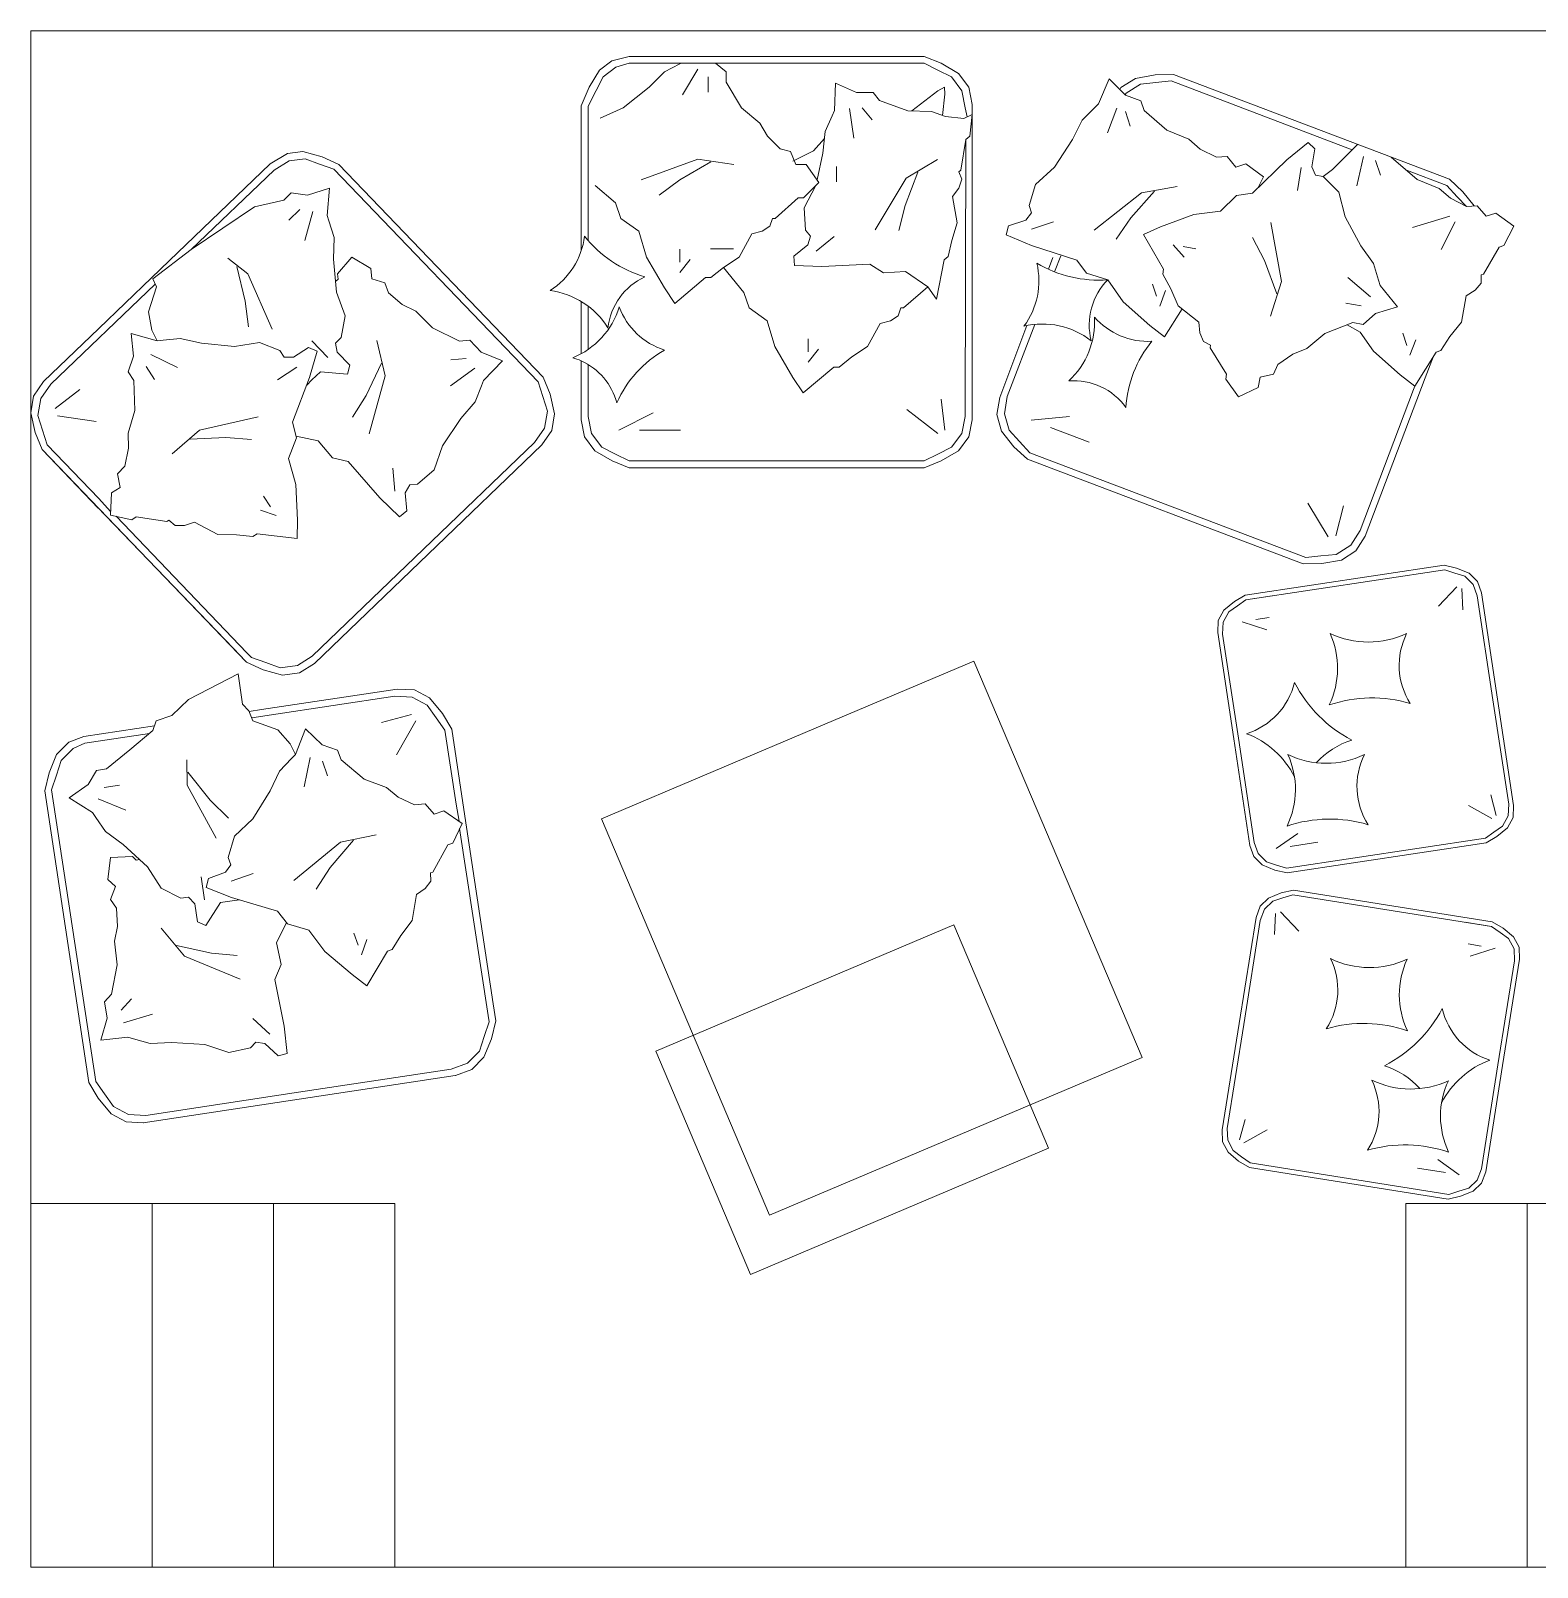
# Model space of a CAD drawing. Header units: millimetres. Extents: x 19901 to 42199, y 14822 to 21214.
# Drawn here: x 24356.5 to 24729, y 14947.1 to 15327.1 of the extents above; entities that cross this region are included whole.
import ezdxf

# ---------------------------------------------------------------- set-up
doc = ezdxf.new("R2010")
doc.units = ezdxf.units.MM
for name, color, linetype, lineweight in [('A-FURN', 9, 'Continuous', 13), ('vetro', 140, 'Continuous', 15), ('Wall', 7, 'Continuous', 20)]:
    doc.layers.add(name, color=color, linetype=linetype, lineweight=lineweight)

msp = doc.modelspace()

# ---------------------------------------------------------------- linework, layer by layer
at = {"layer": 'A-FURN'}
for p, q in [((24497.17, 15317.37), (24500.24, 15319.67)), ((24498.02, 15315.67), (24501.2, 15318.06)), ((24500.24, 15319.67), (24504.49, 15320.75)), ((24501.2, 15318.06), (24504.49, 15319.07)), ((24504.49, 15320.75), (24577.42, 15320.75)), ((24504.49, 15319.06), (24577.42, 15319.06)), ((24513.21, 15316.96), (24517.02, 15318.87)), ((24517.02, 15318.87), (24517.4, 15319.06)), ((24525.86, 15319.06), (24528.48, 15316.96)), ((24577.42, 15320.75), (24581.66, 15319.06)), ((24577.42, 15319.06), (24580.81, 15317.36)), ((24581.66, 15319.06), (24585.9, 15316.51)), ((24494.62, 15313.13), (24497.17, 15317.37)), ((24496.32, 15312.28), (24498.02, 15315.67)), ((24509.39, 15313.14), (24513.21, 15316.96)), ((24521.48, 15317.6), (24517.66, 15311.23)), ((24524.03, 15315.69), (24524.03, 15311.87)), ((24528.48, 15316.96), (24528.48, 15314.41)), ((24528.48, 15314.41), (24532.3, 15308.05)), ((24555.28, 15307.38), (24555.53, 15314.14)), ((24555.53, 15314.14), (24560.72, 15311.79)), ((24580.81, 15317.36), (24584.2, 15315.66)), ((24584.2, 15315.66), (24586.75, 15312.27)), ((24585.9, 15316.51), (24588.44, 15313.12)), ((24620.55, 15308.99), (24623.19, 15315.22)), ((24623.19, 15315.22), (24627.2, 15311.18)), ((24626.09, 15313.03), (24629.67, 15315.3)), ((24629.67, 15315.3), (24634.53, 15316.17)), ((24630.95, 15313.9), (24634.72, 15314.29)), ((24634.53, 15316.17), (24639.1, 15316.25)), ((24634.72, 15314.29), (24638.5, 15314.67)), ((24638.5, 15314.67), (24683.27, 15297.67)), ((24639.1, 15316.25), (24707.28, 15290.37)), ((24492.62, 15308.54), (24494.62, 15313.13)), ((24494.32, 15308.45), (24496.32, 15312.28)), ((24503.02, 15308.05), (24509.39, 15313.14)), ((24560.72, 15311.79), (24564.79, 15311.82)), ((24564.79, 15311.82), (24566.4, 15309.84)), ((24580.81, 15312.27), (24574.38, 15307.27)), ((24580.81, 15312.27), (24582.46, 15313.18)), ((24582.51, 15311.42), (24581.92, 15306.16)), ((24582.46, 15313.18), (24582.51, 15311.42)), ((24586.75, 15312.27), (24587.59, 15308.03)), ((24588.44, 15313.12), (24589.29, 15308.88)), ((24626.09, 15313.03), (24625.81, 15312.59)), ((24627.13, 15311.26), (24627.37, 15311.64)), ((24627.2, 15311.18), (24631.02, 15309.76)), ((24627.37, 15311.64), (24630.95, 15313.9)), ((24492.62, 15272.7), (24492.62, 15308.54)), ((24494.32, 15282.63), (24494.32, 15308.45)), ((24497.29, 15305.5), (24503.02, 15308.05)), ((24532.3, 15308.05), (24536.76, 15304.23)), ((24554.69, 15306.08), (24555.28, 15307.38)), ((24558.95, 15307.9), (24560, 15300.55)), ((24562.13, 15308.02), (24564.54, 15305.06)), ((24566.4, 15309.84), (24573.37, 15307.3)), ((24573.37, 15307.3), (24579.24, 15307.14)), ((24579.24, 15307.14), (24582.73, 15305.87)), ((24587.59, 15308.03), (24588.04, 15305.8)), ((24589.29, 15230.87), (24589.29, 15308.88)), ((24616.51, 15304.98), (24619.54, 15307.99)), ((24619.54, 15307.99), (24620.55, 15308.99)), ((24622.74, 15301.84), (24625.07, 15307.97)), ((24627.19, 15307.16), (24628.39, 15303.53)), ((24631.02, 15309.76), (24631.82, 15307.34)), ((24631.82, 15307.34), (24637.44, 15302.5)), ((24536.76, 15304.23), (24538.67, 15301.05)), ((24552.93, 15302.2), (24554.69, 15306.08)), ((24582.73, 15305.87), (24587.2, 15305.4)), ((24587.2, 15305.4), (24589.29, 15306.38)), ((24589.29, 15306.38), (24588.73, 15301.01)), ((24614.08, 15300.16), (24616.51, 15304.98)), ((24538.67, 15301.05), (24541.85, 15297.86)), ((24550.03, 15297.36), (24552.75, 15300.47)), ((24552.37, 15296.82), (24552.93, 15302.2)), ((24587.74, 15300.2), (24586.5, 15292.64)), ((24587.59, 15231.72), (24587.74, 15300.2)), ((24588.73, 15301.01), (24587.74, 15300.2)), ((24609.63, 15293.33), (24614.08, 15300.16)), ((24637.44, 15302.5), (24642.87, 15300.26)), ((24642.87, 15300.26), (24645.68, 15297.84)), ((24681.4, 15295.81), (24684.59, 15298.98)), ((24419.97, 15296.73), (24415.71, 15294.15)), ((24423.78, 15297.2), (24419.97, 15296.73)), ((24424.34, 15295.39), (24420.39, 15294.9)), ((24428.55, 15295.9), (24423.78, 15297.2)), ((24427.92, 15294.12), (24424.34, 15295.39)), ((24432.71, 15294.02), (24428.55, 15295.9)), ((24541.85, 15297.86), (24544.39, 15297.23)), ((24544.39, 15297.23), (24545.67, 15294.05)), ((24544.94, 15294.82), (24548.76, 15296.73)), ((24548.76, 15296.73), (24550.03, 15297.36)), ((24550.93, 15290.24), (24552.37, 15296.82)), ((24645.68, 15297.84), (24649.7, 15295.81)), ((24649.7, 15295.81), (24652.31, 15296.01)), ((24652.31, 15296.01), (24654.52, 15293.38)), ((24678.37, 15292.8), (24681.4, 15295.81)), ((24686.03, 15296), (24684.4, 15288.76)), ((24692.92, 15295.82), (24699.3, 15290.32)), ((24390.73, 15270.15), (24415.71, 15294.15)), ((24416.75, 15292.58), (24396.22, 15272.99)), ((24420.39, 15294.9), (24416.75, 15292.58)), ((24431.49, 15292.85), (24427.92, 15294.12)), ((24482.01, 15240.26), (24431.49, 15292.85)), ((24483.24, 15241.44), (24432.71, 15294.02)), ((24545.67, 15294.05), (24548.21, 15294.05)), ((24548.21, 15294.05), (24551.4, 15289.59)), ((24555.76, 15293.54), (24555.76, 15289.72)), ((24586.5, 15292.64), (24586, 15292.24)), ((24586, 15292.24), (24586.71, 15290.36)), ((24604.99, 15289.11), (24609.63, 15293.33)), ((24654.52, 15293.38), (24656.94, 15294.18)), ((24656.94, 15294.18), (24661.36, 15290.94)), ((24670.67, 15293.27), (24669.7, 15287.62)), ((24678.37, 15292.8), (24676.1, 15291.04)), ((24689.05, 15294.98), (24690.25, 15291.35)), ((24696.68, 15292.58), (24706.67, 15288.79)), ((24430.4, 15288.16), (24424.96, 15286.46)), ((24429.82, 15281.42), (24430.4, 15288.16)), ((24501.11, 15284.5), (24496.07, 15288.8)), ((24551.4, 15289.59), (24547.58, 15285.77)), ((24547.78, 15283.27), (24550.63, 15288.86)), ((24586.03, 15288.16), (24584.45, 15286.07)), ((24586.71, 15290.36), (24586.03, 15288.16)), ((24603.36, 15283.89), (24604.99, 15289.11)), ((24661.36, 15290.94), (24660.04, 15288.33)), ((24699.3, 15290.32), (24704.73, 15288.09)), ((24704.73, 15288.09), (24707.54, 15285.66)), ((24706.67, 15288.79), (24709.24, 15286)), ((24707.28, 15290.37), (24710.64, 15287.28)), ((24419.09, 15285.23), (24411.85, 15283.58)), ((24420.92, 15287), (24419.09, 15285.23)), ((24424.96, 15286.46), (24420.92, 15287)), ((24502.39, 15280.68), (24501.11, 15284.5)), ((24546.3, 15285.77), (24540.58, 15280.68)), ((24547.58, 15285.77), (24546.3, 15285.77)), ((24584.45, 15286.07), (24585.59, 15279.61)), ((24603.96, 15282.07), (24603.36, 15283.89)), ((24707.54, 15285.66), (24711.56, 15283.64)), ((24709.24, 15286), (24711.56, 15283.64)), ((24710.64, 15287.28), (24713.4, 15283.77)), ((24711.56, 15283.64), (24714.17, 15283.83)), ((24714.17, 15283.83), (24716.38, 15281.21)), ((24411.85, 15283.58), (24396.22, 15272.99)), ((24423.09, 15282.9), (24420.34, 15280.25)), ((24426.23, 15282.39), (24424.29, 15275.22)), ((24430.24, 15280.06), (24429.82, 15281.42)), ((24431.51, 15275.98), (24430.24, 15280.06)), ((24494.32, 15282.63), (24494.32, 15275.23)), ((24506.84, 15277.5), (24502.39, 15280.68)), ((24539.94, 15280.68), (24539.3, 15278.77)), ((24540.58, 15280.68), (24539.94, 15280.68)), ((24548.12, 15277.81), (24547.78, 15283.27)), ((24598.31, 15278.87), (24602.55, 15280.27)), ((24602.55, 15280.27), (24603.96, 15282.07)), ((24603.95, 15278.05), (24609.39, 15279.84)), ((24707.44, 15281.24), (24698.2, 15278.4)), ((24708.72, 15279.84), (24705.22, 15273.01)), ((24716.38, 15281.21), (24718.8, 15282)), ((24718.8, 15282), (24723.22, 15278.77)), ((24508.75, 15271.13), (24506.84, 15277.5)), ((24534.85, 15276.86), (24531.66, 15271.13)), ((24537.39, 15277.5), (24534.85, 15276.86)), ((24539.3, 15278.77), (24537.39, 15277.5)), ((24549.32, 15276.33), (24548.12, 15277.81)), ((24548.64, 15274.13), (24549.32, 15276.33)), ((24550.74, 15272.56), (24555.19, 15276.17)), ((24585.59, 15279.61), (24584.23, 15275.23)), ((24597.7, 15276.66), (24598.31, 15278.87)), ((24603.93, 15274.02), (24597.7, 15276.66)), ((24723.22, 15278.77), (24720.78, 15273.95)), ((24396.22, 15272.99), (24386.74, 15265.73)), ((24431.4, 15270.58), (24431.51, 15275.98)), ((24517.02, 15269.86), (24517.02, 15273.04)), ((24524.57, 15273.18), (24530.3, 15273.18)), ((24545.18, 15271.33), (24548.64, 15274.13)), ((24584.23, 15275.23), (24583.36, 15271.25)), ((24615.19, 15270.36), (24603.93, 15274.02)), ((24638.97, 15274.17), (24641.68, 15271.12)), ((24641.48, 15273.74), (24644.62, 15273.2)), ((24719.58, 15273.55), (24715.73, 15266.92)), ((24720.78, 15273.95), (24719.58, 15273.55)), ((24386.36, 15265.95), (24390.73, 15270.15)), ((24432.14, 15262.46), (24431.4, 15270.58)), ((24435.9, 15271.08), (24432.41, 15266.96)), ((24440.6, 15268.29), (24435.9, 15271.08)), ((24513.21, 15263.49), (24508.75, 15271.13)), ((24517.02, 15267.31), (24519.57, 15270.49)), ((24527.85, 15268.58), (24524.66, 15266.04)), ((24531.66, 15271.13), (24527.85, 15268.58)), ((24532.84, 15262.35), (24527.85, 15268.58)), ((24545.39, 15269.04), (24545.18, 15271.33)), ((24552.15, 15268.79), (24545.39, 15269.04)), ((24563.98, 15269.36), (24552.15, 15268.79)), ((24567.37, 15267.2), (24563.98, 15269.36)), ((24582.37, 15270.45), (24580.45, 15260.69)), ((24582.37, 15270.45), (24583.36, 15271.25)), ((24608.13, 15268.12), (24609.24, 15271.04)), ((24611.2, 15271.44), (24609.69, 15267.46)), ((24617.6, 15267.13), (24615.19, 15270.36)), ((24373.37, 15253.47), (24386.36, 15265.95)), ((24386.74, 15265.73), (24387.6, 15263.8)), ((24432.52, 15265.69), (24431.9, 15265.09)), ((24432.41, 15266.96), (24432.52, 15265.69)), ((24440.82, 15265.75), (24440.6, 15268.29)), ((24444.1, 15264.75), (24440.82, 15265.75)), ((24444.94, 15262.26), (24444.1, 15264.75)), ((24523.39, 15266.04), (24515.75, 15259.67)), ((24524.66, 15266.04), (24523.39, 15266.04)), ((24572.84, 15267.53), (24567.37, 15267.2)), ((24578.33, 15263.79), (24572.84, 15267.53)), ((24622.83, 15265.51), (24617.6, 15267.13)), ((24626.63, 15260.06), (24622.83, 15265.51)), ((24687.77, 15261.26), (24682.15, 15266.11)), ((24715.12, 15264.7), (24713.7, 15262.9)), ((24715.73, 15266.92), (24715.12, 15266.72)), ((24715.12, 15266.72), (24715.12, 15264.7)), ((24361.46, 15239.67), (24387.26, 15264.39)), ((24387.6, 15263.8), (24385.67, 15257.54)), ((24434.27, 15256.57), (24432.14, 15262.46)), ((24448.38, 15259.36), (24444.94, 15262.26)), ((24515.75, 15259.67), (24513.21, 15263.49)), ((24534.12, 15258.54), (24532.84, 15262.35)), ((24578.33, 15263.79), (24572.31, 15258.54)), ((24578.33, 15263.79), (24580.45, 15260.69)), ((24634.89, 15261.44), (24633.9, 15264.46)), ((24635.69, 15259.02), (24637.11, 15262.84)), ((24711.48, 15261.5), (24710.26, 15255.06)), ((24713.7, 15262.9), (24711.48, 15261.5)), ((24385.67, 15257.54), (24386.48, 15253.02)), ((24451.71, 15257.72), (24448.38, 15259.36)), ((24455.89, 15253.61), (24451.71, 15257.72)), ((24492.62, 15247.23), (24492.62, 15260.15)), ((24494.32, 15259), (24494.32, 15248.28)), ((24538.57, 15255.35), (24534.12, 15258.54)), ((24571.67, 15258.54), (24571.03, 15256.63)), ((24572.31, 15258.54), (24571.67, 15258.54)), ((24633.26, 15254.2), (24626.63, 15260.06)), ((24641.21, 15258.33), (24636.87, 15251.37)), ((24685.46, 15259.08), (24681.7, 15259.73)), ((24359.67, 15240.31), (24373.37, 15253.47)), ((24359.67, 15240.31), (24373.37, 15253.47)), ((24433.26, 15251.19), (24434.27, 15256.57)), ((24462.56, 15250.33), (24455.89, 15253.61)), ((24540.48, 15248.99), (24538.57, 15255.35)), ((24566.58, 15254.72), (24563.4, 15248.99)), ((24569.12, 15255.35), (24566.58, 15254.72)), ((24571.03, 15256.63), (24569.12, 15255.35)), ((24596.1, 15236.43), (24602.84, 15254.19)), ((24596.1, 15236.43), (24602.84, 15254.19)), ((24604.76, 15254.47), (24597.99, 15236.63)), ((24636.87, 15251.37), (24633.26, 15254.2)), ((24685.23, 15252.55), (24682.01, 15254.34)), ((24710.26, 15255.06), (24707.43, 15251.44)), ((24386.48, 15253.02), (24387.82, 15250.39)), ((24430.01, 15246.3), (24426.05, 15250.43)), ((24431.89, 15249.86), (24433.26, 15251.19)), ((24432.29, 15247.6), (24431.89, 15249.86)), ((24465.09, 15250.55), (24462.56, 15250.33)), ((24467.9, 15247.59), (24465.09, 15250.55)), ((24548.76, 15247.71), (24548.76, 15250.9)), ((24688.49, 15247.88), (24685.23, 15252.55)), ((24696.75, 15249.26), (24695.75, 15252.29)), ((24697.55, 15246.85), (24698.97, 15250.67)), ((24707.43, 15251.44), (24705.2, 15248.03)), ((24386.18, 15247.06), (24392.84, 15243.78)), ((24435.38, 15244.39), (24432.29, 15247.6)), ((24464.2, 15246), (24460.39, 15245.68)), ((24473.19, 15245.48), (24467.9, 15247.59)), ((24544.94, 15241.35), (24540.48, 15248.99)), ((24548.76, 15245.17), (24551.3, 15248.35)), ((24559.58, 15246.44), (24556.39, 15243.9)), ((24563.4, 15248.99), (24559.58, 15246.44)), ((24695.12, 15242.02), (24688.49, 15247.88)), ((24703.99, 15247.63), (24698.73, 15239.19)), ((24701.32, 15241.23), (24703.37, 15246.63)), ((24705.2, 15248.03), (24703.99, 15247.63)), ((24385.08, 15244.08), (24387.14, 15240.87)), ((24422.33, 15243.86), (24417.51, 15240.76)), ((24428.14, 15242.73), (24426.06, 15240.73)), ((24428.14, 15242.73), (24434.88, 15242.15)), ((24434.88, 15242.15), (24435.38, 15244.39)), ((24466.32, 15243.63), (24460.29, 15239.28)), ((24468.49, 15240.61), (24473.19, 15245.48)), ((24492.62, 15230.87), (24492.62, 15245.46)), ((24492.62, 15232.56), (24492.62, 15245.46)), ((24494.32, 15244.57), (24494.32, 15231.72)), ((24555.12, 15243.9), (24547.48, 15237.53)), ((24556.39, 15243.9), (24555.12, 15243.9)), ((24698.73, 15239.19), (24695.12, 15242.02)), ((24357.2, 15236.76), (24359.67, 15240.31)), ((24358.99, 15236.12), (24361.46, 15239.67)), ((24362.54, 15233.65), (24368.63, 15238.33)), ((24426.06, 15240.73), (24424.75, 15239.48)), ((24466.38, 15235.33), (24467.96, 15239.29)), ((24467.96, 15239.29), (24468.49, 15240.61)), ((24483.14, 15236.64), (24482.01, 15240.26)), ((24484.95, 15237.2), (24483.24, 15241.44)), ((24547.48, 15237.53), (24544.94, 15241.35)), ((24685.19, 15203.52), (24698.42, 15238.38)), ((24701.32, 15241.23), (24686.47, 15202.13)), ((24698.42, 15238.38), (24698.73, 15239.19)), ((24356.52, 15232.57), (24357.2, 15236.76)), ((24358.31, 15231.94), (24358.99, 15236.12)), ((24462.89, 15231.2), (24466.38, 15235.33)), ((24484.27, 15233.02), (24483.14, 15236.64)), ((24486.05, 15232.38), (24484.95, 15237.2)), ((24582.51, 15228.33), (24581.66, 15235.96)), ((24595.39, 15232.17), (24596.1, 15236.43)), ((24597.99, 15236.63), (24597.27, 15232.36)), ((24357.62, 15227.75), (24356.52, 15232.57)), ((24359.43, 15228.32), (24358.31, 15231.94)), ((24363.1, 15231.84), (24372.67, 15230.45)), ((24458.35, 15224.43), (24462.89, 15231.2)), ((24483.58, 15228.84), (24484.27, 15233.02)), ((24485.37, 15228.2), (24486.05, 15232.38)), ((24493.47, 15226.63), (24492.62, 15230.87)), ((24494.32, 15231.72), (24495.17, 15227.48)), ((24501.95, 15228.33), (24510.43, 15232.56)), ((24580.81, 15227.48), (24573.18, 15233.41)), ((24586.75, 15227.48), (24587.59, 15231.72)), ((24588.44, 15226.63), (24589.29, 15230.87)), ((24595.39, 15232.17), (24596.56, 15228.1)), ((24597.27, 15232.36), (24598.45, 15228.29)), ((24603.92, 15230.75), (24613.35, 15231.7)), ((24359.34, 15223.52), (24357.62, 15227.75)), ((24360.56, 15224.7), (24359.43, 15228.32)), ((24422.12, 15226.82), (24427.59, 15225.67)), ((24481.11, 15225.29), (24483.58, 15228.84)), ((24485.37, 15228.2), (24482.9, 15224.65)), ((24493.47, 15226.63), (24496.02, 15223.24)), ((24495.17, 15227.48), (24497.71, 15224.09)), ((24507.04, 15228.33), (24517.21, 15228.33)), ((24584.2, 15224.09), (24586.75, 15227.48)), ((24585.9, 15223.24), (24588.44, 15226.63)), ((24596.56, 15228.1), (24599.62, 15224.21)), ((24598.45, 15228.29), (24601.02, 15225.5)), ((24608.67, 15228.94), (24618.19, 15225.33)), ((24409.86, 15170.94), (24359.34, 15223.52)), ((24373.23, 15209.06), (24359.34, 15223.52)), ((24373.36, 15211.38), (24360.56, 15224.7)), ((24482.9, 15224.65), (24426.65, 15170.6)), ((24427.59, 15225.67), (24431.13, 15221.5)), ((24453.6, 15198.85), (24481.11, 15225.29)), ((24456.3, 15218.51), (24458.35, 15224.43)), ((24496.02, 15223.24), (24500.26, 15220.69)), ((24497.71, 15224.09), (24501.1, 15222.39)), ((24580.81, 15222.39), (24584.2, 15224.09)), ((24581.66, 15220.69), (24585.9, 15223.24)), ((24599.62, 15224.21), (24602.99, 15221.12)), ((24601.02, 15225.5), (24603.59, 15222.71)), ((24431.13, 15221.5), (24435.04, 15220.55)), ((24435.04, 15220.55), (24442.82, 15211.62)), ((24500.26, 15220.69), (24504.49, 15219)), ((24501.1, 15222.39), (24504.49, 15220.69)), ((24504.49, 15220.69), (24577.42, 15220.69)), ((24577.42, 15220.69), (24580.81, 15222.39)), ((24577.42, 15219), (24581.66, 15220.69)), ((24602.99, 15221.12), (24671.16, 15195.24)), ((24603.59, 15222.71), (24671.76, 15196.83)), ((24446.52, 15213.21), (24446.04, 15218.92)), ((24452.12, 15214.96), (24456.3, 15218.51)), ((24504.49, 15219), (24577.42, 15219)), ((24415.8, 15209.36), (24414.07, 15212.03)), ((24442.82, 15211.62), (24447.69, 15206.92)), ((24449.11, 15212.79), (24450.22, 15214.8)), ((24449.49, 15208.35), (24449.11, 15212.79)), ((24450.22, 15214.8), (24452.12, 15214.96)), ((24372.94, 15209.37), (24406.63, 15174.3)), ((24373.36, 15211.38), (24376.26, 15208.22)), ((24417.18, 15207.22), (24413.31, 15208.51)), ((24447.69, 15206.92), (24449.49, 15208.35)), ((24677.34, 15201.96), (24672.31, 15210.22)), ((24679.23, 15202.16), (24681.14, 15209.59)), ((24409.99, 15173.26), (24377.62, 15207.01)), ((24682.89, 15199.86), (24685.19, 15203.52)), ((24684.18, 15198.46), (24686.47, 15202.13)), ((24453.6, 15198.85), (24426.08, 15172.41)), ((24671.76, 15196.83), (24675.54, 15197.21)), ((24675.54, 15197.21), (24679.31, 15197.59)), ((24679.31, 15197.59), (24682.89, 15199.86)), ((24680.59, 15196.19), (24684.18, 15198.46)), ((24656.81, 15187.49), (24706.02, 15194.91)), ((24656.81, 15187.49), (24706.02, 15194.91)), ((24656.98, 15186.35), (24706.2, 15193.77)), ((24656.98, 15186.35), (24706.2, 15193.77)), ((24671.16, 15195.24), (24675.73, 15195.32)), ((24675.73, 15195.32), (24680.59, 15196.19)), ((24706.02, 15194.91), (24709.06, 15194.2)), ((24706.02, 15194.91), (24709.06, 15194.2)), ((24706.2, 15193.77), (24708.66, 15192.97)), ((24706.2, 15193.77), (24708.66, 15192.97)), ((24708.66, 15192.97), (24711.12, 15192.17)), ((24708.66, 15192.97), (24711.12, 15192.17)), ((24709.06, 15194.2), (24712.18, 15192.91)), ((24709.06, 15194.2), (24712.18, 15192.91)), ((24712.18, 15192.91), (24714.24, 15190.88)), ((24712.18, 15192.91), (24714.24, 15190.88)), ((24709.17, 15189.53), (24704.63, 15184.75)), ((24709.17, 15189.53), (24704.63, 15184.75)), ((24710.41, 15189.13), (24710.61, 15183.9)), ((24710.41, 15189.13), (24710.61, 15183.9)), ((24711.12, 15192.17), (24713.18, 15190.14)), ((24711.12, 15192.17), (24713.18, 15190.14)), ((24713.18, 15190.14), (24714.18, 15187.36)), ((24713.18, 15190.14), (24714.18, 15187.36)), ((24714.24, 15190.88), (24715.24, 15188.11)), ((24651.51, 15183.77), (24654.12, 15185.92)), ((24651.51, 15183.77), (24654.12, 15185.92)), ((24652.74, 15183.37), (24654.86, 15184.86)), ((24652.74, 15183.37), (24654.86, 15184.86)), ((24654.12, 15185.92), (24656.81, 15187.49)), ((24654.12, 15185.92), (24656.81, 15187.49)), ((24654.86, 15184.86), (24656.98, 15186.35)), ((24654.86, 15184.86), (24656.98, 15186.35)), ((24656.98, 15186.35), (24663.49, 15187.33)), ((24656.98, 15186.35), (24663.49, 15187.33)), ((24714.18, 15187.36), (24718.06, 15161.61)), ((24714.18, 15187.36), (24718.06, 15161.61)), ((24715.24, 15188.11), (24723.18, 15135.45)), ((24650.14, 15181.22), (24650, 15178.27)), ((24650.14, 15181.22), (24650, 15178.27)), ((24650.14, 15181.22), (24651.51, 15183.77)), ((24650.14, 15181.22), (24651.51, 15183.77)), ((24651.37, 15180.82), (24652.74, 15183.37)), ((24651.37, 15180.82), (24652.74, 15183.37)), ((24659.47, 15181.46), (24662.72, 15181.95)), ((24659.47, 15181.46), (24662.72, 15181.95)), ((24650, 15178.27), (24653.97, 15151.95)), ((24651.23, 15177.87), (24651.37, 15180.82)), ((24651.23, 15177.87), (24651.37, 15180.82)), ((24655.11, 15152.12), (24651.23, 15177.87)), ((24655.11, 15152.12), (24651.23, 15177.87)), ((24656.04, 15180.94), (24662.19, 15178.94)), ((24656.04, 15180.94), (24662.19, 15178.94)), ((24406.63, 15174.3), (24409.57, 15171.24)), ((24414.02, 15169.05), (24409.86, 15170.94)), ((24411.08, 15172.11), (24409.99, 15173.26)), ((24414.66, 15170.84), (24411.08, 15172.11)), ((24418.23, 15169.57), (24414.66, 15170.84)), ((24422.44, 15170.09), (24418.23, 15169.57)), ((24426.08, 15172.41), (24422.44, 15170.09)), ((24423, 15168.28), (24426.65, 15170.6)), ((24589.73, 15171.22), (24552.9, 15155.61)), ((24589.73, 15171.22), (24603.96, 15137.64)), ((24395.52, 15161.71), (24407.79, 15168.08)), ((24407.79, 15168.08), (24408.9, 15160.59)), ((24418.79, 15167.76), (24414.02, 15169.05)), ((24423, 15168.28), (24418.79, 15167.76)), ((24413.59, 15159.22), (24447.1, 15164.29)), ((24446.52, 15162.49), (24416.07, 15157.88)), ((24450.83, 15162.28), (24446.52, 15162.49)), ((24451.42, 15164.09), (24447.1, 15164.29)), ((24454.57, 15160.28), (24450.83, 15162.28)), ((24455.15, 15162.08), (24451.42, 15164.09)), ((24458.3, 15158.27), (24455.15, 15162.08)), ((24395.52, 15161.71), (24391.42, 15157.76)), ((24408.9, 15160.59), (24410.44, 15158.89)), ((24410.44, 15158.89), (24411.45, 15156.47)), ((24413.59, 15159.22), (24410.5, 15158.76)), ((24456.75, 15157.18), (24454.57, 15160.28)), ((24460.61, 15154.33), (24458.3, 15158.27)), ((24721.95, 15135.85), (24718.06, 15161.61)), ((24721.95, 15135.85), (24718.06, 15161.61)), ((24387.15, 15155.23), (24369.67, 15152.57)), ((24387.57, 15156.42), (24386.72, 15154.02)), ((24391.42, 15157.76), (24387.57, 15156.42)), ((24416.07, 15157.88), (24411.17, 15157.14)), ((24411.45, 15156.47), (24417.59, 15154.18)), ((24450.63, 15157.97), (24443.21, 15155.99)), ((24451.72, 15156.42), (24446.99, 15147.98)), ((24458.94, 15154.08), (24456.75, 15157.18)), ((24497.66, 15132.19), (24552.9, 15155.61)), ((24365.9, 15151.15), (24362.93, 15148.13)), ((24365.9, 15151.15), (24369.67, 15152.57)), ((24369.92, 15150.9), (24366.99, 15149.6)), ((24385.87, 15153.32), (24369.92, 15150.9)), ((24386.72, 15154.02), (24381, 15149.29)), ((24385.87, 15153.32), (24385.87, 15153.32)), ((24417.59, 15154.18), (24420.68, 15150.78)), ((24420.68, 15150.78), (24421.95, 15148.12)), ((24461.7, 15135.81), (24458.94, 15154.08)), ((24463.61, 15134.5), (24460.61, 15154.33)), ((24657.93, 15125.62), (24653.97, 15151.95)), ((24655.11, 15152.12), (24658.99, 15126.37)), ((24655.11, 15152.12), (24658.99, 15126.37)), ((24362.93, 15148.13), (24361.05, 15143.56)), ((24366.99, 15149.6), (24364.02, 15146.58)), ((24375.27, 15144.56), (24381, 15149.29)), ((24425.59, 15147.39), (24424.13, 15140.11)), ((24361.05, 15143.56), (24360, 15139.11)), ((24364.02, 15146.58), (24362.85, 15142.97)), ((24370.72, 15140.65), (24372.76, 15144.18)), ((24372.76, 15144.18), (24375.27, 15144.56)), ((24428.63, 15146.45), (24429.91, 15142.85)), ((24362.85, 15142.97), (24361.68, 15139.37)), ((24372.59, 15067.26), (24361.68, 15139.37)), ((24366.06, 15137.37), (24370.72, 15140.65)), ((24374.68, 15139.96), (24378.46, 15140.53)), ((24370.91, 15067.01), (24360, 15139.11)), ((24371.76, 15133.73), (24366.06, 15137.37)), ((24373.17, 15137.16), (24380.04, 15134.34)), ((24461.7, 15135.81), (24462.44, 15131.59)), ((24603.96, 15137.64), (24631.29, 15073.19)), ((24717.8, 15132.3), (24712.04, 15135.53)), ((24717.8, 15132.3), (24712.04, 15135.53)), ((24718.86, 15133.05), (24717.51, 15138.11)), ((24718.86, 15133.05), (24717.51, 15138.11)), ((24721.8, 15132.91), (24721.95, 15135.85)), ((24721.8, 15132.91), (24721.95, 15135.85)), ((24723.04, 15132.51), (24723.18, 15135.45)), ((24372.58, 15132.56), (24371.76, 15133.73)), ((24375.04, 15129.07), (24372.58, 15132.56)), ((24463.61, 15134.5), (24470.88, 15086.42)), ((24539.22, 15034.16), (24497.66, 15132.19)), ((24720.43, 15130.36), (24721.8, 15132.91)), ((24720.43, 15130.36), (24721.8, 15132.91)), ((24721.66, 15129.96), (24723.04, 15132.51)), ((24721.66, 15129.96), (24723.04, 15132.51)), ((24379.39, 15125.87), (24375.04, 15129.07)), ((24469.6, 15083.54), (24462.56, 15129.77)), ((24664.49, 15124.85), (24669.78, 15128.58)), ((24664.49, 15124.85), (24669.78, 15128.58)), ((24716.2, 15127.38), (24718.32, 15128.87)), ((24716.2, 15127.38), (24718.32, 15128.87)), ((24716.37, 15126.23), (24719.06, 15127.81)), ((24716.37, 15126.23), (24719.06, 15127.81)), ((24718.32, 15128.87), (24720.43, 15130.36)), ((24718.32, 15128.87), (24720.43, 15130.36)), ((24719.06, 15127.81), (24721.66, 15129.96)), ((24719.06, 15127.81), (24721.66, 15129.96)), ((24385.38, 15120.34), (24379.39, 15125.87)), ((24658.94, 15122.85), (24657.93, 15125.62)), ((24658.94, 15122.85), (24657.93, 15125.62)), ((24658.99, 15126.37), (24660, 15123.59)), ((24658.99, 15126.37), (24660, 15123.59)), ((24666.98, 15119.96), (24716.2, 15127.38)), ((24666.98, 15119.96), (24716.2, 15127.38)), ((24667.15, 15118.82), (24716.37, 15126.23)), ((24667.15, 15118.82), (24716.37, 15126.23)), ((24667.15, 15118.82), (24716.37, 15126.23)), ((24667.15, 15118.82), (24716.37, 15126.23)), ((24667.92, 15125.37), (24674.79, 15126.41)), ((24667.92, 15125.37), (24674.79, 15126.41)), ((24375.6, 15117.17), (24376.25, 15122.61)), ((24376.25, 15122.61), (24381.65, 15122.86)), ((24381.65, 15122.86), (24382.59, 15122)), ((24382.59, 15122), (24383.44, 15122.13)), ((24388.75, 15115.05), (24385.38, 15120.34)), ((24658.94, 15122.85), (24661, 15120.82)), ((24658.94, 15122.85), (24661, 15120.82)), ((24660, 15123.59), (24662.06, 15121.56)), ((24660, 15123.59), (24662.06, 15121.56)), ((24661, 15120.82), (24664.12, 15119.53)), ((24661, 15120.82), (24664.12, 15119.53)), ((24662.06, 15121.56), (24664.52, 15120.76)), ((24662.06, 15121.56), (24664.52, 15120.76)), ((24664.52, 15120.76), (24666.98, 15119.96)), ((24664.52, 15120.76), (24666.98, 15119.96)), ((24377.48, 15115.46), (24375.6, 15117.17)), ((24399.49, 15112.17), (24398.63, 15117.84)), ((24406.1, 15116.78), (24411.5, 15118.71)), ((24664.12, 15119.53), (24667.15, 15118.82)), ((24664.12, 15119.53), (24667.15, 15118.82)), ((24376.28, 15112.25), (24377.48, 15115.46)), ((24393.63, 15112.57), (24388.75, 15115.05)), ((24395.52, 15112.86), (24393.63, 15112.57)), ((24397.06, 15111.16), (24395.52, 15112.86)), ((24662.58, 15112.61), (24660.5, 15110.6)), ((24662.58, 15112.61), (24660.5, 15110.6)), ((24665.71, 15113.87), (24662.58, 15112.61)), ((24665.71, 15113.87), (24662.58, 15112.61)), ((24666.1, 15112.64), (24663.63, 15111.86)), ((24666.1, 15112.64), (24663.63, 15111.86)), ((24668.75, 15114.56), (24665.71, 15113.87)), ((24668.75, 15114.56), (24665.71, 15113.87)), ((24668.57, 15113.42), (24666.1, 15112.64)), ((24668.57, 15113.42), (24666.1, 15112.64)), ((24717.73, 15105.6), (24668.57, 15113.42)), ((24717.73, 15105.6), (24668.57, 15113.42)), ((24717.91, 15106.75), (24668.75, 15114.56)), ((24717.91, 15106.75), (24668.75, 15114.56)), ((24377.73, 15110.06), (24376.28, 15112.25)), ((24377.94, 15105.57), (24377.73, 15110.06)), ((24397.73, 15106.76), (24397.06, 15111.16)), ((24403.45, 15111.48), (24399.81, 15105.78)), ((24403.45, 15111.48), (24406.31, 15111.92)), ((24406.31, 15111.92), (24408.1, 15112.19)), ((24660.5, 15110.6), (24659.48, 15107.83)), ((24660.5, 15110.6), (24659.48, 15107.83)), ((24661.56, 15109.85), (24660.53, 15107.08)), ((24661.56, 15109.85), (24660.53, 15107.08)), ((24663.63, 15111.86), (24661.56, 15109.85)), ((24663.63, 15111.86), (24661.56, 15109.85)), ((24664.32, 15108.82), (24664.08, 15103.59)), ((24664.32, 15108.82), (24664.08, 15103.59)), ((24665.56, 15109.21), (24670.06, 15104.39)), ((24665.56, 15109.21), (24670.06, 15104.39)), ((24377.2, 15101.93), (24377.94, 15105.57)), ((24399.81, 15105.78), (24397.73, 15106.76)), ((24419.74, 15106.56), (24417.32, 15101.53)), ((24584.76, 15105.98), (24511.1, 15074.75)), ((24608.18, 15050.74), (24584.76, 15105.98)), ((24659.48, 15107.83), (24655.3, 15081.54)), ((24659.48, 15107.83), (24655.3, 15081.54)), ((24660.53, 15107.08), (24656.44, 15081.36)), ((24660.53, 15107.08), (24656.44, 15081.36)), ((24717.73, 15105.6), (24711.22, 15106.64)), ((24717.73, 15105.6), (24711.22, 15106.64)), ((24719.83, 15104.1), (24717.73, 15105.6)), ((24719.83, 15104.1), (24717.73, 15105.6)), ((24720.58, 15105.15), (24717.91, 15106.75)), ((24720.58, 15105.15), (24717.91, 15106.75)), ((24723.17, 15102.98), (24720.58, 15105.15)), ((24723.17, 15102.98), (24720.58, 15105.15)), ((24377.92, 15096.11), (24377.2, 15101.93)), ((24417.32, 15101.53), (24418.47, 15096.17)), ((24437.44, 15100.93), (24436.37, 15103.93)), ((24438.3, 15098.54), (24439.62, 15102.39)), ((24715.19, 15100.73), (24711.94, 15101.25)), ((24715.19, 15100.73), (24711.94, 15101.25)), ((24721.93, 15102.59), (24719.83, 15104.1)), ((24721.93, 15102.59), (24719.83, 15104.1)), ((24723.29, 15100.03), (24721.93, 15102.59)), ((24723.29, 15100.03), (24721.93, 15102.59)), ((24724.52, 15100.42), (24723.17, 15102.98)), ((24724.52, 15100.42), (24723.17, 15102.98)), ((24718.62, 15100.19), (24712.45, 15098.24)), ((24718.62, 15100.19), (24712.45, 15098.24)), ((24724.64, 15097.47), (24720.46, 15071.18)), ((24724.64, 15097.47), (24720.46, 15071.18)), ((24724.64, 15097.47), (24720.46, 15071.18)), ((24723.4, 15097.08), (24723.29, 15100.03)), ((24723.4, 15097.08), (24723.29, 15100.03)), ((24724.52, 15100.42), (24724.64, 15097.47)), ((24724.52, 15100.42), (24724.64, 15097.47)), ((24376.45, 15088.83), (24377.92, 15096.11)), ((24418.47, 15096.17), (24416.84, 15092.49)), ((24719.31, 15071.36), (24723.4, 15097.08)), ((24719.31, 15071.36), (24723.4, 15097.08)), ((24416.84, 15092.49), (24419.17, 15080.88)), ((24374.74, 15086.95), (24376.45, 15088.83)), ((24375.38, 15082.92), (24374.74, 15086.95)), ((24378.89, 15084.89), (24381.46, 15087.71)), ((24470.88, 15086.42), (24471.52, 15082.23)), ((24373.83, 15077.44), (24375.38, 15082.92)), ((24379.48, 15081.76), (24386.59, 15083.89)), ((24415.66, 15078.92), (24411.43, 15082.78)), ((24469.84, 15081.97), (24469.6, 15083.54)), ((24470.48, 15077.78), (24471.52, 15082.23)), ((24419.17, 15080.88), (24419.93, 15074.16)), ((24468.67, 15078.37), (24469.84, 15081.97)), ((24651.12, 15055.25), (24655.3, 15081.54)), ((24652.35, 15055.64), (24656.44, 15081.36)), ((24652.35, 15055.64), (24656.44, 15081.36)), ((24380.55, 15078.2), (24373.83, 15077.44)), ((24381.92, 15077.82), (24380.55, 15078.2)), ((24386.03, 15076.65), (24381.92, 15077.82)), ((24391.42, 15076.9), (24386.03, 15076.65)), ((24399.56, 15076.38), (24391.42, 15076.9)), ((24405.51, 15074.4), (24399.56, 15076.38)), ((24410.86, 15075.55), (24405.51, 15074.4)), ((24412.15, 15076.96), (24410.86, 15075.55)), ((24414.41, 15076.61), (24412.15, 15076.96)), ((24417.71, 15073.61), (24414.41, 15076.61)), ((24464.53, 15071.74), (24467.5, 15074.76)), ((24467.5, 15074.76), (24468.67, 15078.37)), ((24468.59, 15073.21), (24470.48, 15077.78)), ((24511.1, 15074.75), (24534.52, 15019.51)), ((24419.93, 15074.16), (24417.71, 15073.61)), ((24460.46, 15070.26), (24464.53, 15071.74)), ((24465.62, 15070.19), (24468.59, 15073.21)), ((24631.29, 15073.19), (24539.22, 15034.16)), ((24719.31, 15071.36), (24715.22, 15045.64)), ((24719.31, 15071.36), (24715.22, 15045.64)), ((24716.28, 15044.89), (24720.46, 15071.18)), ((24716.28, 15044.89), (24720.46, 15071.18)), ((24716.28, 15044.89), (24720.46, 15071.18)), ((24373.22, 15063.07), (24370.91, 15067.01)), ((24374.77, 15064.16), (24372.59, 15067.26)), ((24384.31, 15057.03), (24461.44, 15068.7)), ((24422.74, 15064.56), (24460.46, 15070.26)), ((24465.62, 15070.19), (24461.56, 15068.71)), ((24376.95, 15061.06), (24374.77, 15064.16)), ((24422.74, 15064.56), (24385.01, 15058.85)), ((24376.37, 15059.26), (24373.22, 15063.07)), ((24380.69, 15059.06), (24376.95, 15061.06)), ((24380.1, 15057.25), (24376.37, 15059.26)), ((24380.1, 15057.25), (24384.42, 15057.05)), ((24385.01, 15058.85), (24380.69, 15059.06)), ((24652.47, 15052.69), (24652.35, 15055.64)), ((24652.47, 15052.69), (24652.35, 15055.64)), ((24655.42, 15052.81), (24656.81, 15057.86)), ((24655.42, 15052.81), (24656.81, 15057.86)), ((24651.23, 15052.3), (24651.12, 15055.25)), ((24651.23, 15052.3), (24651.12, 15055.25)), ((24652.58, 15049.74), (24651.23, 15052.3)), ((24652.58, 15049.74), (24651.23, 15052.3)), ((24653.82, 15050.13), (24652.47, 15052.69)), ((24653.82, 15050.13), (24652.47, 15052.69)), ((24656.47, 15052.05), (24662.25, 15055.24)), ((24656.47, 15052.05), (24662.25, 15055.24)), ((24534.52, 15019.51), (24608.18, 15050.74)), ((24655.17, 15047.57), (24652.58, 15049.74)), ((24655.17, 15047.57), (24652.58, 15049.74)), ((24655.92, 15048.62), (24653.82, 15050.13)), ((24655.92, 15048.62), (24653.82, 15050.13)), ((24658.03, 15047.12), (24655.92, 15048.62)), ((24658.03, 15047.12), (24655.92, 15048.62)), ((24657.85, 15045.97), (24655.17, 15047.57)), ((24657.85, 15045.97), (24655.17, 15047.57)), ((24707, 15038.16), (24657.85, 15045.97)), ((24707, 15038.16), (24657.85, 15045.97)), ((24707, 15038.16), (24657.85, 15045.97)), ((24707, 15038.16), (24657.85, 15045.97)), ((24707.18, 15039.3), (24658.03, 15047.12)), ((24707.18, 15039.3), (24658.03, 15047.12)), ((24706.29, 15044.72), (24699.43, 15045.81)), ((24706.29, 15044.72), (24699.43, 15045.81)), ((24709.72, 15044.17), (24704.45, 15047.94)), ((24709.72, 15044.17), (24704.45, 15047.94)), ((24715.22, 15045.64), (24714.2, 15042.87)), ((24715.22, 15045.64), (24714.2, 15042.87)), ((24715.25, 15042.12), (24716.28, 15044.89)), ((24715.25, 15042.12), (24716.28, 15044.89)), ((24712.12, 15040.86), (24709.65, 15040.08)), ((24712.12, 15040.86), (24709.65, 15040.08)), ((24714.2, 15042.87), (24712.12, 15040.86)), ((24714.2, 15042.87), (24712.12, 15040.86)), ((24715.25, 15042.12), (24713.17, 15040.11)), ((24715.25, 15042.12), (24713.17, 15040.11)), ((24446.52, 15037.1), (24356.52, 15037.1)), ((24386.52, 15037.1), (24386.52, 14947.1)), ((24416.52, 15037.1), (24416.52, 14947.1)), ((24446.52, 15037.1), (24446.52, 14947.1)), ((24786.52, 15037.1), (24696.52, 15037.1)), ((24696.52, 15037.1), (24696.52, 14947.1)), ((24710.04, 15038.85), (24707, 15038.16)), ((24710.04, 15038.85), (24707, 15038.16)), ((24709.65, 15040.08), (24707.18, 15039.3)), ((24709.65, 15040.08), (24707.18, 15039.3)), ((24713.17, 15040.11), (24710.04, 15038.85)), ((24713.17, 15040.11), (24710.04, 15038.85)), ((24726.52, 15037.1), (24726.52, 14947.1))]:
    msp.add_line(p, q, dxfattribs=at)
for points in [[(24645.56, 15252.37), (24645.36, 15254.99), (24640.26, 15259.09), (24638.39, 15263.29), (24636.42, 15266.86), (24636.64, 15268.11), (24631.66, 15276.72), (24635.85, 15278.58), (24644.14, 15281.68), (24650.73, 15282.48), (24654.62, 15286.33), (24658.6, 15286.94), (24667.12, 15295.17), (24672.37, 15299.43), (24674.04, 15297.85), (24673.29, 15293.46), (24674.22, 15291.36), (24676.1, 15291.04), (24679.95, 15287.15), (24681.49, 15281.07), (24685.43, 15273.94), (24688.55, 15269.53), (24689.78, 15265.44), (24690.2, 15264.08), (24694.46, 15258.82), (24689.01, 15257.18), (24685.96, 15254.47), (24683.45, 15254.9), (24676.53, 15252.22), (24672.01, 15248.47), (24668.55, 15247.13), (24664.88, 15244.53), (24663.82, 15242.13), (24660.47, 15241.41), (24660.04, 15238.9), (24655.11, 15236.52), (24651.99, 15240.93), (24652.21, 15242.19), (24648.16, 15248.7), (24648.26, 15249.32), (24646.49, 15250.27)], [(24394.54, 15204.74), (24397.02, 15205.58), (24402.8, 15202.49), (24407.39, 15202.42), (24411.45, 15202.01), (24412.52, 15202.7), (24422.38, 15201.49), (24422.45, 15206.08), (24422.06, 15214.91), (24420.22, 15221.3), (24422.24, 15226.39), (24421.24, 15230.29), (24425.47, 15241.34), (24427.33, 15247.85), (24425.23, 15248.76), (24421.48, 15246.35), (24419.19, 15246.38), (24418.15, 15247.99), (24413.06, 15250.01), (24406.87, 15249.04), (24398.76, 15249.87), (24393.48, 15251.01), (24389.23, 15250.55), (24387.82, 15250.39), (24381.32, 15252.26), (24381.94, 15246.6), (24380.64, 15242.73), (24382.02, 15240.59), (24382.26, 15233.18), (24380.59, 15227.55), (24380.71, 15223.84), (24379.76, 15219.44), (24377.96, 15217.53), (24378.62, 15214.16), (24376.48, 15212.78), (24376.22, 15207.31), (24381.5, 15206.17), (24382.57, 15206.86), (24390.14, 15205.69), (24390.67, 15206.03), (24392.24, 15204.77)], [(24454.06, 15114.97), (24451.87, 15113.52), (24450.8, 15107.05), (24448.06, 15103.37), (24445.92, 15099.9), (24444.72, 15099.48), (24439.66, 15090.91), (24435.98, 15093.66), (24429.22, 15099.35), (24425.28, 15104.7), (24420.01, 15106.2), (24417.53, 15109.37), (24406.19, 15112.76), (24399.89, 15115.24), (24400.45, 15117.47), (24404.65, 15118.97), (24406.02, 15120.81), (24405.37, 15122.61), (24406.87, 15127.87), (24411.41, 15132.2), (24415.7, 15139.13), (24418.01, 15144.01), (24420.97, 15147.09), (24421.95, 15148.12), (24424.44, 15154.41), (24428.55, 15150.47), (24432.4, 15149.15), (24433.25, 15146.75), (24438.99, 15142.04), (24444.47, 15139.94), (24447.34, 15137.58), (24451.41, 15135.65), (24454.02, 15135.91), (24456.29, 15133.34), (24458.68, 15134.2), (24463.18, 15131.07), (24460.87, 15126.19), (24459.67, 15125.76), (24455.98, 15119.04), (24455.38, 15118.83), (24455.43, 15116.81)]]:
    msp.add_lwpolyline(points, close=True, dxfattribs=at)
for points in [[(24530.39, 15294.05), (24521.48, 15295.32), (24507.48, 15290.23)], [(24580.71, 15295.22), (24572.99, 15290.6), (24565.32, 15277.82)], [(24524.66, 15294.68), (24517.02, 15290.23), (24511.93, 15286.41)], [(24575.86, 15292.11), (24572.73, 15283.84), (24571.18, 15277.66)], [(24640.01, 15288.6), (24631.15, 15287.02), (24619.45, 15277.8)], [(24634.37, 15287.41), (24628.51, 15280.79), (24624.87, 15275.56)], [(24663.05, 15256.47), (24665.82, 15265.04), (24663.17, 15279.7)], [(24664.65, 15262.01), (24661.55, 15270.29), (24658.65, 15275.96)], [(24405.24, 15270.81), (24410.17, 15266.95), (24416.2, 15253.33)], [(24407.51, 15268.81), (24409.58, 15260.21), (24410.36, 15253.89)], [(24442.1, 15250.53), (24444.12, 15241.75), (24440.22, 15227.37)], [(24443.22, 15244.87), (24439.42, 15236.89), (24436.04, 15231.49)], [(24391.45, 15222.44), (24398.25, 15228.34), (24412.78, 15231.65)], [(24395.92, 15226.08), (24404.76, 15226.48), (24411.11, 15226.03)], [(24395.15, 15146.75), (24395.2, 15140.49), (24402.33, 15127.41)], [(24395.36, 15143.73), (24400.9, 15136.85), (24405.44, 15132.38)], [(24441.9, 15128.21), (24433.08, 15126.41), (24421.6, 15116.91)], [(24436.29, 15126.88), (24430.59, 15120.12), (24427.08, 15114.81)], [(24388.77, 15105.17), (24394.5, 15098.22), (24408.27, 15092.55)], [(24392.57, 15100.84), (24401.22, 15098.98), (24407.55, 15098.37)]]:
    msp.add_lwpolyline(points, dxfattribs=at)
at = {"layer": 'A-FURN', "linetype": 'Continuous'}
for centre, radius, start, end in [((24474.84, 15278.62), 18.75, 302.6286, 352.8563), ((24516.76, 15294.82), 29.79, 218.4643, 253.7018), ((24587.05, 15265.22), 18.75, 323.3478, 13.5755), ((24620.53, 15295.21), 29.79, 239.1835, 274.421), ((24514.99, 15251.81), 15.85, 114.5701, 173.5911), ((24634.09, 15254.36), 15.85, 135.2893, 194.3104), ((24482.42, 15243.25), 19.75, 31.5629, 82.6493), ((24483.16, 15264.56), 19.75, 291.8692, 342.9558), ((24518.58, 15264.97), 17.67, 200.5105, 252.2779), ((24606.65, 15234.82), 19.75, 52.2821, 103.3685), ((24599.8, 15255.02), 19.75, 312.5884, 3.675), ((24632.8, 15267.93), 17.67, 221.2297, 272.9971), ((24655.63, 15232.3), 28.35, 140.6158, 176.7463), ((24486.12, 15231.01), 15.85, 65.7609, 73.8975), ((24527.33, 15223.56), 28.35, 119.8966, 156.0271), ((24486.12, 15231.01), 15.85, 14.8763, 65.7609), ((24614.44, 15224.68), 15.85, 35.5955, 94.6167), ((24658.8, 15169.43), 20.85, 334.2054, 24.4331), ((24658.8, 15169.43), 20.85, 334.2054, 24.4331), ((24687.27, 15197.86), 21.96, 244.4123, 295.4988), ((24687.27, 15197.86), 21.96, 244.4123, 295.4988), ((24712.49, 15170.16), 17.62, 153.4705, 212.4916), ((24712.49, 15170.16), 17.62, 153.4705, 212.4916), ((24651.89, 15170.07), 17.62, 287.3021, 346.3232), ((24651.89, 15170.07), 17.62, 287.3021, 346.3232), ((24698.48, 15181.04), 33.13, 207.1915, 242.429), ((24698.48, 15181.04), 33.13, 207.1915, 242.429), ((24688.14, 15128.96), 33.13, 73.3598, 108.5974), ((24688.14, 15128.96), 33.13, 73.3598, 108.5974), ((24649.38, 15132.7), 21.96, 26.8052, 69.3304), ((24649.38, 15132.7), 21.96, 26.8052, 69.3304), ((24689.61, 15131.85), 20.85, 108.037, 136.9589), ((24689.61, 15131.85), 20.85, 108.037, 136.9589), ((24648.37, 15139.47), 20.85, 334.2054, 24.4331), ((24648.37, 15139.47), 20.85, 334.2054, 24.4331), ((24676.84, 15167.9), 21.96, 244.4123, 295.4988), ((24676.84, 15167.9), 21.96, 244.4123, 295.4988), ((24702.06, 15140.21), 17.62, 153.4705, 212.4916), ((24702.06, 15140.21), 17.62, 153.4705, 212.4916), ((24677.71, 15099), 33.13, 73.3598, 108.5974), ((24677.71, 15099), 33.13, 73.3598, 108.5974), ((24662.08, 15089.87), 17.62, 327.0426, 26.0637), ((24662.08, 15089.87), 17.62, 327.0426, 26.0637), ((24687.53, 15117.36), 21.96, 244.0354, 295.1219), ((24687.53, 15117.36), 21.96, 244.0354, 295.1219), ((24715.76, 15088.7), 20.85, 155.1012, 205.3289), ((24715.76, 15088.7), 20.85, 155.1012, 205.3289), ((24676.18, 15100.63), 33.13, 297.1052, 332.3428), ((24676.18, 15100.63), 33.13, 297.1052, 332.3428), ((24722.68, 15089.28), 17.62, 193.211, 252.2321), ((24722.68, 15089.28), 17.62, 193.211, 252.2321), ((24686.1, 15048.47), 33.13, 70.9368, 106.1744), ((24686.1, 15048.47), 33.13, 70.9368, 106.1744), ((24684.66, 15051.37), 20.85, 42.5754, 71.4972), ((24684.66, 15051.37), 20.85, 42.5754, 71.4972), ((24724.88, 15051.89), 21.96, 110.2038, 152.729), ((24724.88, 15051.89), 21.96, 110.2038, 152.729), ((24672.27, 15059.83), 17.62, 327.0426, 26.0637), ((24672.27, 15059.83), 17.62, 327.0426, 26.0637), ((24697.72, 15087.32), 21.96, 244.0354, 295.1219), ((24697.72, 15087.32), 21.96, 244.0354, 295.1219), ((24725.95, 15058.66), 20.85, 155.1012, 205.3289), ((24725.95, 15058.66), 20.85, 155.1012, 205.3289), ((24696.29, 15018.43), 33.13, 70.9368, 106.1744), ((24696.29, 15018.43), 33.13, 70.9368, 106.1744)]:
    msp.add_arc(centre, radius, start, end, dxfattribs=at)
at = {"layer": 'vetro'}
msp.add_line((24386.52, 14947.1), (24756.52, 14947.1), dxfattribs=at)
at = {"layer": 'Wall'}
for p, q in [((24356.52, 14947.1), (24356.52, 15327.1)), ((24356.52, 15327.1), (24786.52, 15327.1)), ((24356.52, 14947.1), (24386.52, 14947.1))]:
    msp.add_line(p, q, dxfattribs=at)

doc.saveas('drawing.dxf')
